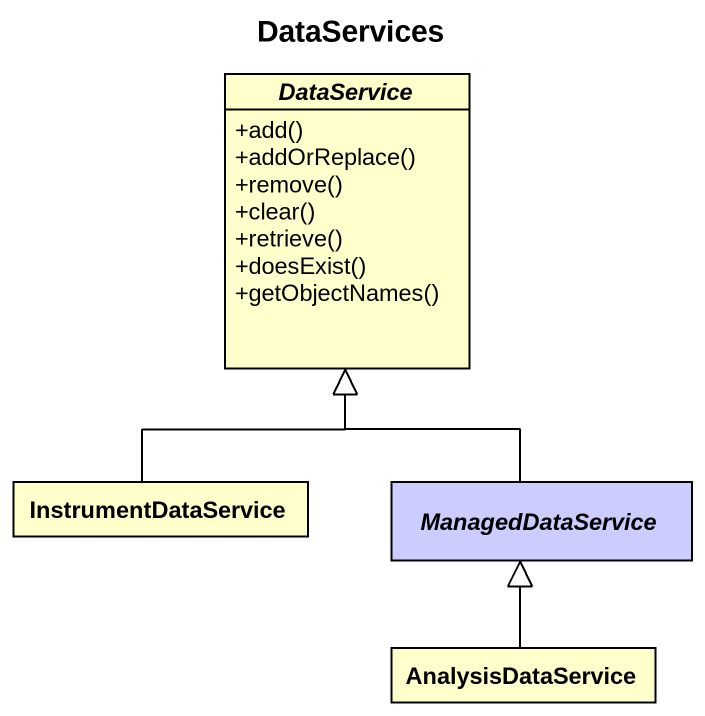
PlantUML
@startuml
title DataServices
hide circle
hide empty members
skinparam classAttributeIconSize 0
abstract class DataService {
  +add()
  +addOrReplace()
  +remove()
  +clear()
  +retrieve()
  +doesExist()
  +getObjectNames()
}
class InstrumentDataService
abstract class ManagedDataService #CCCCFF
class AnalysisDataService
InstrumentDataService -up-|> DataService
ManagedDataService -up-|> DataService
AnalysisDataService -up-|> ManagedDataService
@enduml
